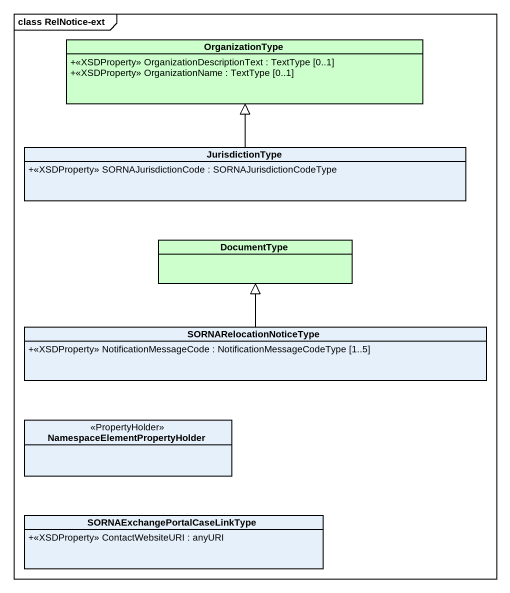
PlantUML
@startuml
mainframe class RelNotice-ext
hide circle
hide empty members
skinparam classAttributeIconSize 0
class OrganizationType #CCFFCC {
  +<<XSDProperty>> OrganizationDescriptionText : TextType [0..1]
  +<<XSDProperty>> OrganizationName : TextType [0..1]
}
class JurisdictionType {
  +<<XSDProperty>> SORNAJurisdictionCode : SORNAJurisdictionCodeType
}
class DocumentType #CCFFCC
class SORNARelocationNoticeType {
  +<<XSDProperty>> NotificationMessageCode : NotificationMessageCodeType [1..5]
}
class "NamespaceElementPropertyHolder" as NamespaceElementPropertyHold <<PropertyHolder>>
class "SORNAExchangePortalCaseLinkType" as SORNAExchangePortalCaseLinkT {
  +<<XSDProperty>> ContactWebsiteURI : anyURI
}
JurisdictionType -up-|> OrganizationType
SORNARelocationNoticeType -up-|> DocumentType
@enduml
